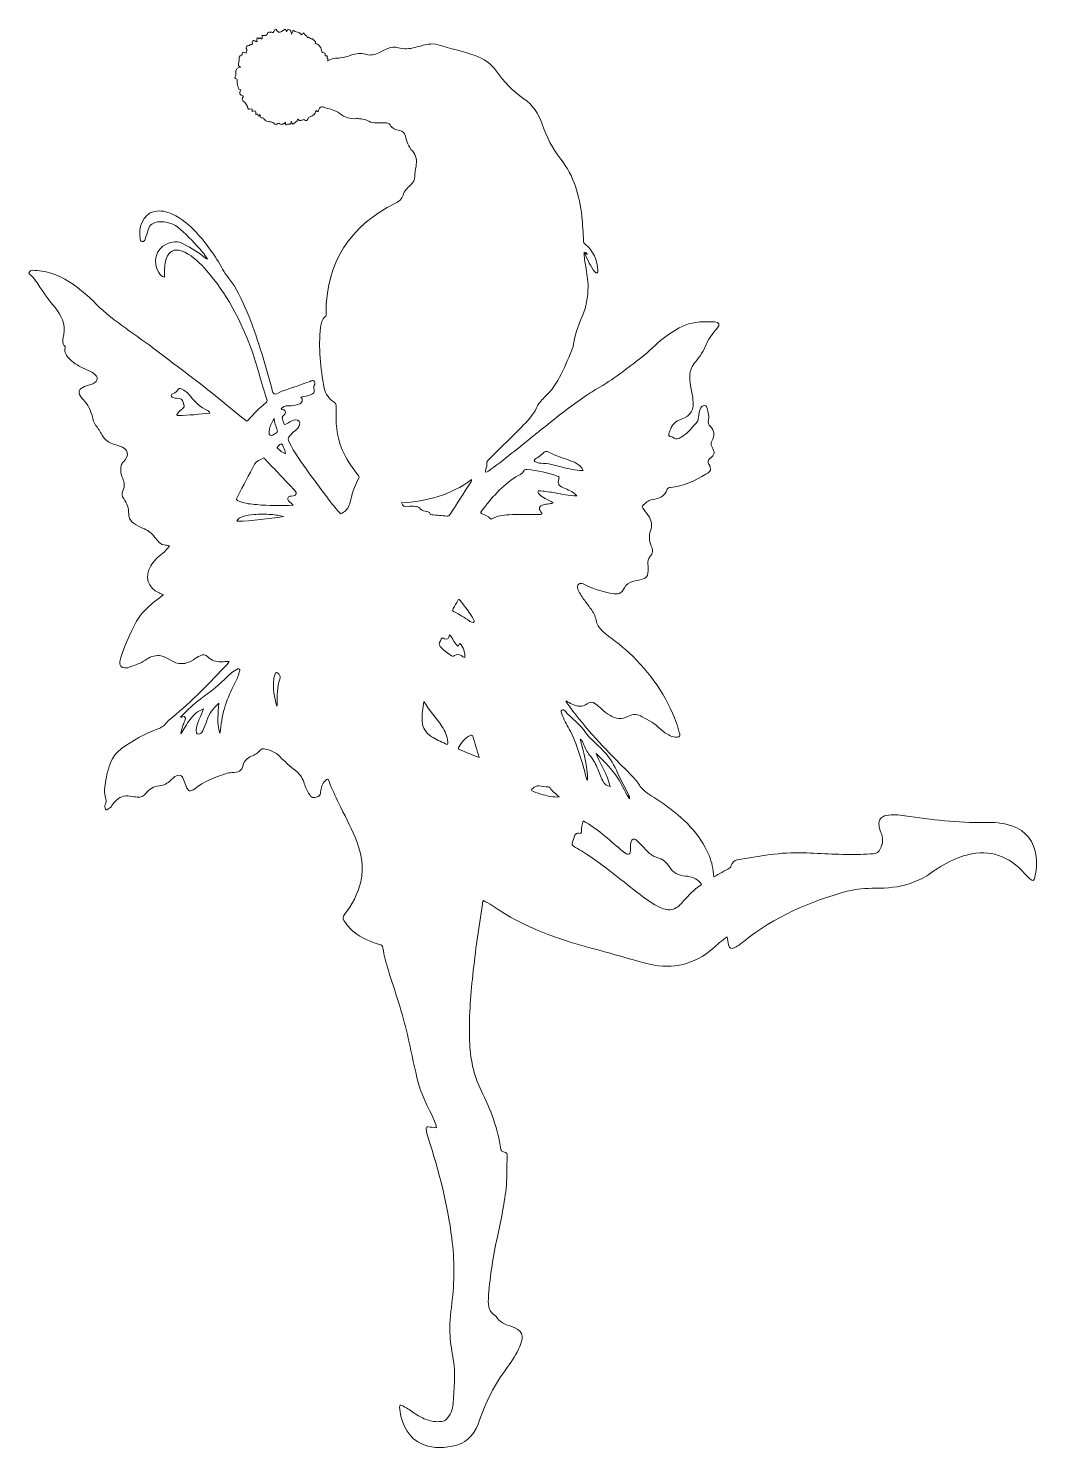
# Model space of a CAD drawing. Header units: inches. Extents: x 13 to 3566, y -2567 to -26.
# Drawn here: x 1641.7 to 1978.1, y -2046.6 to -1573.2 of the extents above; entities that cross this region are included whole.
import ezdxf

# ---------------------------------------------------------------- set-up
doc = ezdxf.new("R2010")
doc.units = ezdxf.units.IN
doc.header["$MEASUREMENT"] = 0
doc.layers.add('Layer 1', color=7, linetype='Continuous')

# ---------------------------------------------------------------- blocks, each defined once
blk = doc.blocks.new('block 27')
at = {"layer": 'Layer 1', "lineweight": 0}
for points, knots in [([(1777.53, -2046.56), (1776.7, -2046.39), (1775.85, -2046.27), (1775.03, -2046.05), (1769.9, -2044.66), (1767.22, -2041.03), (1766.01, -2036.09), (1765.76, -2035.09), (1765.63, -2034.07), (1765.58, -2033.04), (1765.55, -2032.31), (1765.81, -2032.2), (1766.41, -2032.5), (1767.71, -2033.15), (1768.88, -2033.99), (1770.07, -2034.8), (1771.66, -2035.89), (1773.31, -2036.87), (1775.17, -2037.41), (1776.8, -2037.89), (1778.45, -2038.08), (1780.15, -2037.75), (1780.55, -2037.67), (1780.81, -2037.52), (1781.09, -2037.22), (1782.48, -2035.7), (1783.31, -2033.93), (1783.45, -2031.87), (1783.79, -2026.98), (1784.29, -2022.08), (1783.49, -2017.19), (1783.06, -2014.56), (1782.57, -2011.94), (1782.39, -2009.26), (1782.15, -2005.63), (1782.56, -2002.06), (1783, -1998.49), (1783.89, -1991.23), (1783.89, -1983.99), (1782.99, -1976.73), (1781.57, -1965.29), (1778.62, -1954.21), (1775.15, -1943.25), (1774.84, -1942.28), (1774.49, -1941.31), (1774.39, -1940.27), (1774.33, -1939.66), (1774.57, -1939.45), (1775.14, -1939.54), (1776.02, -1939.66), (1776.9, -1939.78), (1777.9, -1939.91), (1777.6, -1938.33), (1776.94, -1936.96), (1776.28, -1935.6), (1774.3, -1931.57), (1772.34, -1927.53), (1771.34, -1923.11), (1770.26, -1918.33), (1769.27, -1913.54), (1768.16, -1908.76), (1766.47, -1901.52), (1764.06, -1894.48), (1761.82, -1887.39), (1761.04, -1884.94), (1760.38, -1882.46), (1759.99, -1879.91), (1759.89, -1879.22), (1759.6, -1878.9), (1758.88, -1878.71), (1755.76, -1877.91), (1752.88, -1876.55), (1750.34, -1874.57), (1748.99, -1873.52), (1747.95, -1872.12), (1746.98, -1870.71), (1746.51, -1870.05), (1746.63, -1869.46), (1747.15, -1868.77), (1749.68, -1865.48), (1751.67, -1861.9), (1752.59, -1857.8), (1753.75, -1852.64), (1752.72, -1847.73), (1750.72, -1842.96), (1749.1, -1839.1), (1747.12, -1835.42), (1745.27, -1831.67), (1744.1, -1829.3), (1743, -1826.91), (1742.07, -1824.43), (1741.71, -1823.48), (1741.52, -1823.43), (1740.75, -1824.14), (1739.66, -1825.13), (1739.43, -1826.49), (1739.21, -1827.86), (1739.12, -1828.44), (1739.14, -1829.04), (1738.38, -1829.34), (1736.58, -1830.03), (1736.26, -1829.97), (1735.23, -1828.31), (1734.5, -1827.13), (1734.03, -1825.84), (1733.58, -1824.55), (1733.04, -1822.97), (1732.1, -1821.71), (1730.8, -1820.68), (1728.97, -1819.23), (1727.19, -1817.73), (1725.58, -1816.04), (1724.18, -1814.56), (1722.38, -1813.84), (1720.39, -1813.53), (1719.89, -1813.46), (1719.42, -1813.48), (1719.09, -1813.91), (1718.31, -1814.94), (1717.19, -1815.46), (1716.06, -1815.97), (1714.74, -1816.56), (1713.75, -1817.54), (1713.39, -1818.93), (1712.88, -1820.89), (1711.77, -1821.42), (1709.69, -1821.42), (1708.91, -1821.41), (1708.2, -1821.55), (1707.49, -1821.8), (1703.85, -1823.06), (1700.27, -1824.37), (1697.22, -1826.86), (1695.81, -1828), (1695.02, -1827.66), (1694.36, -1825.99), (1694.06, -1825.22), (1693.81, -1824.44), (1693.51, -1823.67), (1692.97, -1822.27), (1691.91, -1821.92), (1690.64, -1822.76), (1690.13, -1823.1), (1689.68, -1823.54), (1689.24, -1823.98), (1688.18, -1825.03), (1686.92, -1825.67), (1685.43, -1825.83), (1683.55, -1826.03), (1682.03, -1826.85), (1680.91, -1828.37), (1680.18, -1829.35), (1679.25, -1829.74), (1678.06, -1829.59), (1677.27, -1829.49), (1676.47, -1829.48), (1675.71, -1829.29), (1673.57, -1828.74), (1671.98, -1829.65), (1670.59, -1831.13), (1670.19, -1831.55), (1669.76, -1832), (1669.54, -1832.52), (1669.22, -1833.3), (1668.36, -1833.27), (1667.9, -1833.81), (1667.78, -1833.95), (1667.55, -1833.78), (1667.5, -1833.63), (1667.29, -1833.13), (1667.02, -1832.56), (1667.32, -1832.07), (1667.7, -1831.44), (1667.75, -1830.72), (1667.56, -1830.19), (1666.79, -1828.06), (1667.28, -1825.97), (1667.59, -1823.89), (1667.97, -1821.42), (1668.67, -1819.07), (1669.81, -1816.78), (1670.56, -1815.29), (1671.64, -1814.35), (1672.83, -1813.43), (1676.48, -1810.59), (1680.57, -1808.53), (1684.88, -1806.87), (1686.2, -1806.36), (1687.38, -1805.57), (1688.19, -1804.35), (1688.27, -1804.24), (1688.36, -1804.13), (1688.47, -1804.05), (1695.22, -1798.72), (1701.2, -1792.57), (1707.1, -1786.34), (1707.66, -1785.75), (1708.23, -1785.16), (1708.71, -1784.31), (1707.73, -1784.37), (1706.88, -1784.44), (1706.02, -1784.46), (1704.34, -1784.51), (1702.83, -1784.08), (1701.64, -1782.8), (1700.87, -1781.98), (1699.95, -1781.95), (1699.01, -1782.43), (1698.25, -1782.82), (1697.53, -1783.29), (1696.82, -1783.77), (1694.22, -1785.48), (1691.63, -1785.5), (1689.01, -1783.83), (1687.9, -1783.13), (1686.75, -1782.54), (1685.41, -1782.4), (1683.66, -1782.22), (1682.19, -1782.92), (1680.81, -1783.87), (1679.08, -1785.06), (1677.06, -1785.58), (1675.16, -1786.36), (1674.77, -1786.52), (1674.35, -1786.54), (1673.94, -1786.51), (1672.68, -1786.44), (1671.99, -1785.59), (1672.27, -1784.37), (1673.09, -1780.81), (1674.65, -1777.53), (1676.12, -1774.21), (1677.47, -1771.17), (1679.18, -1768.48), (1681.65, -1766.26), (1683, -1765.04), (1684.43, -1763.92), (1685.88, -1762.82), (1686.15, -1762.61), (1686.41, -1762.4), (1686.76, -1762.12), (1686.22, -1761.89), (1685.77, -1761.71), (1685.32, -1761.5), (1681.57, -1759.73), (1680.44, -1756.06), (1682.54, -1752.49), (1683.53, -1750.8), (1684.91, -1749.48), (1686.44, -1748.3), (1687.34, -1747.61), (1688.13, -1746.82), (1688.78, -1745.78), (1688.3, -1745.7), (1687.9, -1745.58), (1687.5, -1745.57), (1686.65, -1745.55), (1685.97, -1745.2), (1685.4, -1744.62), (1684.85, -1744.05), (1684.32, -1743.46), (1683.84, -1742.84), (1682.78, -1741.49), (1681.5, -1740.48), (1679.86, -1739.87), (1678.88, -1739.51), (1677.95, -1738.95), (1677.06, -1738.38), (1675.93, -1737.66), (1675.23, -1736.55), (1675.22, -1735.21), (1675.2, -1733.28), (1674.7, -1731.58), (1673.54, -1730.04), (1672.93, -1729.24), (1672.84, -1728.25), (1673.29, -1727.4), (1674.03, -1725.99), (1673.7, -1724.7), (1673.2, -1723.36), (1672.69, -1721.96), (1672.28, -1720.56), (1672.71, -1719.04), (1672.85, -1718.53), (1673.06, -1718.12), (1673.45, -1717.74), (1675.65, -1715.63), (1675.09, -1713.37), (1672.16, -1712.49), (1671.61, -1712.32), (1671.05, -1712.16), (1670.48, -1712.02), (1668.65, -1711.56), (1667.31, -1710.44), (1666.35, -1708.85), (1665.66, -1707.71), (1665.01, -1706.54), (1664.16, -1705.5), (1663.52, -1704.71), (1663.34, -1703.69), (1663.1, -1702.74), (1662.55, -1700.56), (1661.59, -1698.63), (1659.99, -1697.03), (1659.66, -1696.69), (1659.39, -1696.28), (1659.13, -1695.88), (1658.14, -1694.29), (1658.81, -1693.35), (1660.44, -1692.64), (1661.34, -1692.25), (1662.36, -1692.16), (1663.26, -1691.71), (1665.08, -1690.78), (1665.19, -1689.47), (1663.53, -1688.26), (1662.7, -1687.64), (1661.72, -1687.29), (1660.78, -1686.88), (1658.86, -1686.03), (1657.01, -1685.05), (1655.52, -1683.53), (1654.45, -1682.45), (1653.64, -1681.24), (1654.01, -1679.59), (1654.03, -1679.49), (1654.07, -1679.34), (1654.03, -1679.3), (1652.66, -1678.14), (1653.33, -1676.58), (1653.53, -1675.34), (1654.14, -1671.7), (1652.73, -1668.87), (1650.53, -1666.22), (1648.75, -1664.09), (1647.18, -1661.79), (1645.6, -1659.51), (1644.62, -1658.08), (1643.79, -1656.53), (1642.41, -1655.4), (1642.19, -1655.22), (1641.74, -1655.03), (1642.02, -1654.59), (1642.26, -1654.21), (1642.51, -1653.89), (1643.06, -1653.89), (1645.17, -1653.89), (1647.23, -1654.19), (1649.24, -1654.82), (1653.66, -1656.2), (1657.33, -1658.8), (1660.77, -1661.8), (1661.59, -1662.52), (1662.45, -1663.22), (1663.21, -1664.01), (1669.16, -1670.19), (1676.46, -1674.64), (1683.27, -1679.71), (1686.88, -1682.39), (1690.41, -1685.17), (1694.01, -1687.86), (1700.88, -1693.01), (1707.49, -1698.47), (1714.13, -1703.91), (1714.51, -1704.23), (1714.73, -1704.33), (1715.1, -1703.88), (1716.85, -1701.75), (1718.86, -1699.89), (1720.9, -1698.05), (1721.22, -1697.76), (1721.48, -1697.52), (1721.31, -1697.01), (1719.28, -1691.33), (1718.09, -1685.39), (1715.97, -1679.74), (1712.43, -1670.33), (1707.77, -1661.56), (1701.14, -1653.93), (1699.07, -1651.54), (1696.82, -1649.32), (1693.94, -1647.88), (1693.54, -1647.68), (1693.13, -1647.51), (1692.7, -1647.38), (1690.39, -1646.64), (1688.62, -1647.52), (1687.82, -1649.82), (1687.3, -1651.32), (1687.13, -1652.89), (1687.14, -1654.48), (1687.14, -1655.02), (1687.14, -1655.55), (1687.14, -1656.19), (1686.19, -1655.93), (1685.65, -1655.34), (1685.21, -1654.64), (1683.11, -1651.32), (1684.2, -1646.75), (1687.76, -1645.13), (1689.56, -1644.31), (1691.65, -1644.01), (1693.65, -1645.15), (1696.09, -1646.55), (1698.61, -1647.8), (1700.67, -1649.77), (1700.82, -1649.9), (1701.02, -1649.97), (1701.44, -1650.21), (1700.95, -1649.16), (1700.36, -1648.47), (1699.8, -1647.79), (1697.55, -1645.05), (1695.02, -1642.57), (1692.42, -1640.18), (1690.33, -1638.24), (1687.78, -1637.48), (1684.93, -1637.75), (1683.27, -1637.9), (1682.21, -1638.76), (1681.73, -1640.35), (1681.4, -1641.4), (1681.06, -1642.44), (1680.72, -1643.48), (1680.56, -1643.96), (1680.34, -1644.31), (1679.7, -1644.26), (1679.1, -1644.21), (1679.09, -1643.76), (1679.02, -1643.39), (1678.34, -1639.91), (1679.84, -1635.15), (1683.76, -1634.26), (1685.85, -1633.79), (1687.84, -1634.29), (1689.75, -1635.16), (1692.91, -1636.58), (1695.45, -1638.82), (1697.79, -1641.31), (1701.23, -1644.98), (1704.08, -1649.09), (1706.54, -1653.47), (1707.1, -1654.46), (1707.73, -1655.38), (1708.43, -1656.28), (1711.18, -1659.79), (1713.04, -1663.81), (1714.74, -1667.9), (1718.05, -1675.85), (1720.36, -1684.14), (1722.75, -1692.4), (1723.02, -1693.35), (1723.08, -1694.66), (1723.73, -1695.12), (1724.31, -1695.53), (1725.4, -1694.56), (1726.29, -1694.25), (1729.47, -1693.16), (1732.62, -1692.02), (1735.8, -1690.93), (1736.15, -1690.8), (1736.55, -1690.39), (1736.92, -1690.78), (1737.33, -1691.21), (1737.36, -1691.83), (1737.12, -1692.33), (1736.9, -1692.81), (1736.92, -1693.19), (1737.07, -1693.67), (1737.34, -1694.54), (1736.76, -1695), (1736.07, -1695.34), (1735.01, -1695.87), (1733.81, -1695.87), (1732.63, -1696.17), (1733.03, -1696.55), (1733.16, -1697), (1733.05, -1697.5), (1732.93, -1698.06), (1732.47, -1698.34), (1731.99, -1698.53), (1730.86, -1698.97), (1729.66, -1699.06), (1728.45, -1699.07), (1727.49, -1699.07), (1726.63, -1699.3), (1726.04, -1700.12), (1726.09, -1700.4), (1726.28, -1700.37), (1726.44, -1700.36), (1726.88, -1700.35), (1727.26, -1700.42), (1727.42, -1700.92), (1727.57, -1701.4), (1727.46, -1701.92), (1727.07, -1702.11), (1726.14, -1702.56), (1726.42, -1703.2), (1726.63, -1703.87), (1726.64, -1703.9), (1726.64, -1703.94), (1726.65, -1703.97), (1727.11, -1705.57), (1727.11, -1705.57), (1728.46, -1704.72), (1729.18, -1704.25), (1729.94, -1703.84), (1730.81, -1703.76), (1731.92, -1703.67), (1732.5, -1704.4), (1732.17, -1705.46), (1731.92, -1706.27), (1731.36, -1706.88), (1730.69, -1707.38), (1730, -1707.9), (1729.45, -1708.56), (1728.86, -1709.17), (1728.27, -1709.78), (1728.31, -1710.32), (1728.65, -1711.01), (1730.45, -1714.73), (1732.87, -1718.07), (1735.27, -1721.4), (1737.6, -1724.63), (1739.99, -1727.81), (1742.4, -1730.97), (1743.41, -1732.3), (1744.55, -1733.53), (1745.6, -1734.83), (1745.91, -1735.21), (1746.13, -1735.1), (1746.45, -1734.9), (1747.65, -1734.14), (1748.59, -1733.19), (1748.92, -1731.75), (1749.61, -1728.81), (1750.44, -1725.91), (1751.94, -1723.26), (1752.25, -1722.72), (1751.9, -1722.44), (1751.64, -1722.1), (1749.61, -1719.49), (1747.76, -1716.78), (1746.45, -1713.73), (1744.48, -1709.17), (1744.2, -1704.37), (1744.46, -1699.5), (1744.5, -1698.75), (1744.31, -1698.34), (1743.7, -1697.92), (1742.04, -1696.77), (1740.82, -1695.24), (1740.44, -1693.21), (1739.17, -1686.48), (1738.41, -1679.71), (1739.24, -1672.86), (1739.4, -1671.55), (1739.61, -1670.19), (1740.85, -1669.33), (1741.17, -1669.11), (1741.04, -1668.77), (1741.03, -1668.47), (1740.98, -1651.29), (1748.94, -1639.11), (1764.17, -1631.51), (1765.42, -1630.88), (1766.3, -1630.18), (1766.71, -1628.8), (1767.12, -1627.42), (1768.22, -1626.45), (1769.23, -1625.47), (1770.08, -1624.63), (1770.7, -1623.78), (1770.6, -1622.44), (1770.53, -1621.41), (1770.88, -1620.35), (1771.05, -1619.3), (1771.36, -1617.39), (1771.18, -1615.58), (1769.82, -1614.09), (1768.52, -1612.66), (1767.98, -1610.9), (1767.49, -1609.11), (1767.21, -1608.08), (1766.66, -1607.45), (1765.56, -1607.29), (1764.26, -1607.09), (1763.16, -1606.54), (1762.37, -1605.41), (1762, -1604.88), (1761.37, -1604.71), (1760.73, -1604.71), (1759.8, -1604.7), (1758.88, -1604.71), (1757.95, -1604.72), (1757.01, -1604.73), (1756.1, -1604.6), (1755.26, -1604.17), (1753.97, -1603.5), (1752.6, -1603.23), (1751.18, -1603.3), (1749.11, -1603.41), (1747.24, -1602.92), (1745.61, -1601.61), (1744, -1600.33), (1741.94, -1600.14), (1740.11, -1599.38), (1739.48, -1599.12), (1738.74, -1599.59), (1738.65, -1600.22), (1738.53, -1601.1), (1738.27, -1601.11), (1737.64, -1600.61), (1737.54, -1601.88), (1736.67, -1602.36), (1735.69, -1602.66), (1735.25, -1602.79), (1735.1, -1603.08), (1734.94, -1603.42), (1734.7, -1603.95), (1734.32, -1604.17), (1733.86, -1603.75), (1733.45, -1603.38), (1733.24, -1603.94), (1732.87, -1603.84), (1732.55, -1603.77), (1732.13, -1604.26), (1731.9, -1603.6), (1731.82, -1603.37), (1731.55, -1603.52), (1731.53, -1603.67), (1731.47, -1604.18), (1731.05, -1604.32), (1730.73, -1604.6), (1729.86, -1605.37), (1729.88, -1605.4), (1729.39, -1604.17), (1729.49, -1605.75), (1728.17, -1604.82), (1727.7, -1605.39), (1727.4, -1605.16), (1727.61, -1604.79), (1727.45, -1604.54), (1727.4, -1604.55), (1727.31, -1604.56), (1727.3, -1604.6), (1727.18, -1605.07), (1726.66, -1604.97), (1726.48, -1605.13), (1725.81, -1605.74), (1725.5, -1604.32), (1724.9, -1604.97), (1724.15, -1605.78), (1723.79, -1604.79), (1723.26, -1604.56), (1722.92, -1604.42), (1722.58, -1604.28), (1722.18, -1604.31), (1721.52, -1604.37), (1720.93, -1604.16), (1720.51, -1603.61), (1720.25, -1603.27), (1720.08, -1602.96), (1719.5, -1603.01), (1718.94, -1603.06), (1719.19, -1602.38), (1719.01, -1602.07), (1718.83, -1601.73), (1718.35, -1603.16), (1718.24, -1601.9), (1718.19, -1601.33), (1717.82, -1602.12), (1717.56, -1601.96), (1717.67, -1600.65), (1717.54, -1600.52), (1716.41, -1600.96), (1716.5, -1600.24), (1716.43, -1599.69), (1715.49, -1600.14), (1715.32, -1600.22), (1715, -1600.21), (1714.94, -1599.86), (1714.83, -1599.19), (1714.31, -1598.08), (1713.86, -1597.84), (1712.84, -1597.3), (1712.93, -1596.59), (1713.47, -1595.77), (1712.14, -1595.42), (1711.89, -1594.82), (1712.62, -1593.65), (1711.52, -1593.72), (1711.86, -1592.72), (1711.54, -1592.21), (1711.35, -1591.89), (1711.45, -1591.4), (1711.36, -1591), (1711.28, -1590.62), (1711.68, -1589.99), (1710.83, -1589.95), (1710.7, -1589.94), (1710.49, -1589.53), (1710.67, -1589.32), (1711.18, -1588.74), (1710.85, -1588.09), (1710.95, -1587.48), (1711.08, -1586.7), (1711.55, -1586.1), (1712.57, -1586.12), (1711.03, -1585.51), (1712.25, -1584.41), (1712.04, -1583.57), (1711.93, -1583.1), (1712.01, -1582.31), (1712.82, -1582.14), (1712.9, -1582.12), (1713.02, -1582), (1713.02, -1581.92), (1713.09, -1580.59), (1713.81, -1581.15), (1714.43, -1581.47), (1714.52, -1580.91), (1714.91, -1580.39), (1714.35, -1579.86), (1714.26, -1579.78), (1714.62, -1579), (1714.69, -1579.01), (1715.2, -1579.1), (1715.53, -1578.62), (1715.89, -1578.62), (1716.57, -1578.61), (1716.69, -1578.5), (1716.38, -1577.88), (1716.26, -1577.64), (1716.92, -1577.55), (1716.69, -1577.15), (1716.94, -1577.05), (1717.06, -1577.28), (1717.23, -1577.36), (1717.5, -1577.48), (1717.76, -1577.63), (1718.1, -1577.72), (1717.82, -1577.29), (1717.85, -1576.89), (1718.03, -1576.47), (1718.26, -1575.93), (1718.5, -1577.1), (1718.85, -1576.43), (1719.07, -1576), (1719.32, -1576.89), (1719.76, -1576.7), (1719.72, -1576.32), (1719.69, -1575.92), (1719.65, -1575.52), (1720.44, -1575.44), (1721.42, -1575.9), (1721.67, -1574.58), (1721.74, -1574.15), (1722.37, -1574.75), (1722.66, -1574.4), (1723.25, -1574.89), (1723.63, -1574.35), (1723.74, -1574), (1724, -1573.2), (1724.41, -1573.46), (1724.63, -1573.86), (1725.33, -1575.08), (1726.07, -1574.3), (1726.68, -1573.89), (1727.6, -1573.27), (1727.55, -1573.2), (1727.8, -1574.29), (1728.18, -1574.18), (1727.97, -1573.48), (1728.63, -1573.59), (1729.41, -1573.72), (1729.38, -1574.3), (1729.52, -1575.08), (1729.75, -1574.56), (1729.9, -1574.26), (1730.11, -1573.8), (1730.85, -1574.56), (1732.09, -1574.21), (1732.77, -1575.26), (1732.98, -1575.57), (1733.21, -1574.77), (1733.66, -1574.71), (1733.68, -1575.46), (1734.73, -1575.5), (1734.8, -1576.3), (1735.44, -1575.75), (1735.74, -1576.74), (1736.02, -1576.65), (1736.96, -1576.37), (1736.89, -1577.46), (1737.48, -1577.56), (1737.03, -1578.58), (1738.19, -1578.3), (1738.51, -1578.72), (1739.21, -1579.63), (1739.39, -1579.54), (1739.65, -1580.95), (1739.68, -1581.11), (1739.74, -1581.18), (1739.9, -1581.21), (1740.46, -1581.31), (1741, -1581.43), (1740.74, -1582.23), (1740.67, -1582.46), (1740.87, -1582.4), (1741, -1582.38), (1741.4, -1582.32), (1741.66, -1582.37), (1741.36, -1582.85), (1741.05, -1583.33), (1742.27, -1583.4), (1741.53, -1584.06), (1742.93, -1583.17), (1744.35, -1583.12), (1745.79, -1583.07), (1747.03, -1583.02), (1748.19, -1582.54), (1749.36, -1582.15), (1751.02, -1581.58), (1752.7, -1581.37), (1754.41, -1581.88), (1755.89, -1582.33), (1757.25, -1581.96), (1758.59, -1581.35), (1759.62, -1580.87), (1760.63, -1580.36), (1761.66, -1579.91), (1762.76, -1579.44), (1763.91, -1579.26), (1765.08, -1579.64), (1766.99, -1580.26), (1768.87, -1580.03), (1770.75, -1579.54), (1772.21, -1579.16), (1773.65, -1578.72), (1775.15, -1578.5), (1776.26, -1578.34), (1777.37, -1578.33), (1778.41, -1578.66), (1782.49, -1579.96), (1786.71, -1580.79), (1790.73, -1582.28), (1793.56, -1583.32), (1796.07, -1584.91), (1797.8, -1587.39), (1800.33, -1591.05), (1803.38, -1594.11), (1807.03, -1596.66), (1810.01, -1598.75), (1811.95, -1601.72), (1813.13, -1605.13), (1814.58, -1609.35), (1816.58, -1613.27), (1819.32, -1616.79), (1823.71, -1622.42), (1825.63, -1628.94), (1826.35, -1635.92), (1826.63, -1638.68), (1826.85, -1641.45), (1826.93, -1644.23), (1826.95, -1644.64), (1827.08, -1644.87), (1827.43, -1645.14), (1830.31, -1647.39), (1831.4, -1650.52), (1831.7, -1654.02), (1831.72, -1654.28), (1831.74, -1654.61), (1831.43, -1654.74), (1831.08, -1654.88), (1830.85, -1654.61), (1830.66, -1654.38), (1829.18, -1652.58), (1828.34, -1650.44), (1827.27, -1648.19), (1827.64, -1648.37), (1827.85, -1648.47), (1828.17, -1648.63), (1828.01, -1648.1), (1827.64, -1648.01), (1827.19, -1647.84), (1827.02, -1649.55), (1827.45, -1651.11), (1827.67, -1652.68), (1827.99, -1654.88), (1828.44, -1657.07), (1828.44, -1659.31), (1828.45, -1662.79), (1827.84, -1666.19), (1826.43, -1669.32), (1824.99, -1672.52), (1823.96, -1675.77), (1823.46, -1679.21), (1823.44, -1679.35), (1823.43, -1679.49), (1823.38, -1679.62), (1820.84, -1685.56), (1818.75, -1691.75), (1813.81, -1696.33), (1812.73, -1697.32), (1811.86, -1698.43), (1811.21, -1699.81), (1810.05, -1702.29), (1808.12, -1704.26), (1806.22, -1706.18), (1802.99, -1709.46), (1799.68, -1712.65), (1796.42, -1715.89), (1795.98, -1716.32), (1795.57, -1716.79), (1795.14, -1717.23), (1794.78, -1717.62), (1794.54, -1718.02), (1794.64, -1718.61), (1794.8, -1719.5), (1794.08, -1720.29), (1794.26, -1721.25), (1794.99, -1721.12), (1795.51, -1720.64), (1796.06, -1720.26), (1798.73, -1718.39), (1801.22, -1716.29), (1803.79, -1714.28), (1811.86, -1707.92), (1819.63, -1701.16), (1828.17, -1695.41), (1829.21, -1694.71), (1830.29, -1694.05), (1831.38, -1693.43), (1836.73, -1690.39), (1841.52, -1686.53), (1846.41, -1682.85), (1848.91, -1680.97), (1850.98, -1678.5), (1853.5, -1676.6), (1855.78, -1674.88), (1858.13, -1673.3), (1860.79, -1672.21), (1863.99, -1670.9), (1867.33, -1670.94), (1870.66, -1671.1), (1872.18, -1671.18), (1872.59, -1672.09), (1871.61, -1673.12), (1869.86, -1674.96), (1868.41, -1677.02), (1867.54, -1679.33), (1866.68, -1681.59), (1865.12, -1683.27), (1863.75, -1685.11), (1862.06, -1687.39), (1862.19, -1689.83), (1862.63, -1692.38), (1862.9, -1693.9), (1863.22, -1695.41), (1863.44, -1696.93), (1863.91, -1700.29), (1862.76, -1702.57), (1859.51, -1703.58), (1857.59, -1704.18), (1856.57, -1705.24), (1855.94, -1706.95), (1855.81, -1707.3), (1855.63, -1707.64), (1855.5, -1707.99), (1855.23, -1708.76), (1855.3, -1709.35), (1856.29, -1709.44), (1856.43, -1709.45), (1856.58, -1709.48), (1856.68, -1709.56), (1858, -1710.68), (1859.04, -1709.81), (1860.15, -1709.14), (1862.11, -1707.95), (1863.32, -1706.03), (1864.86, -1704.43), (1865.23, -1704.03), (1865.15, -1703.39), (1865.24, -1702.86), (1865.41, -1701.81), (1865.57, -1700.76), (1866.07, -1699.8), (1866.32, -1699.32), (1866.67, -1698.98), (1867.28, -1699), (1867.95, -1699.01), (1867.99, -1699.55), (1868.13, -1699.99), (1868.53, -1701.23), (1868.87, -1702.47), (1868.59, -1703.81), (1868.42, -1704.62), (1868.55, -1705.35), (1869.27, -1706.02), (1870.6, -1707.25), (1870.75, -1709.08), (1869.75, -1710.84), (1869.39, -1711.49), (1869.39, -1711.99), (1869.72, -1712.63), (1870.83, -1714.82), (1870.8, -1715.12), (1869, -1716.75), (1868.36, -1717.33), (1868.35, -1717.76), (1868.7, -1718.49), (1869.65, -1720.45), (1869.59, -1720.75), (1867.74, -1721.88), (1864.08, -1724.1), (1860.28, -1725.95), (1855.91, -1726.28), (1855.47, -1726.31), (1855.01, -1726.41), (1854.85, -1726.93), (1854.07, -1729.38), (1852.15, -1730.11), (1849.85, -1730.32), (1848.4, -1730.46), (1847.63, -1731.71), (1846.56, -1732.46), (1846.26, -1732.68), (1846.58, -1732.97), (1846.72, -1733.18), (1847.31, -1734.02), (1847.93, -1734.84), (1848.53, -1735.68), (1849.64, -1737.24), (1849.95, -1738.96), (1849.3, -1740.75), (1848.67, -1742.47), (1848.75, -1744.08), (1849.5, -1745.73), (1850.1, -1747.03), (1850.14, -1748.3), (1849.04, -1749.44), (1848.39, -1750.1), (1848.38, -1750.99), (1848.41, -1751.86), (1848.45, -1752.85), (1848.55, -1753.84), (1848.43, -1754.84), (1848.27, -1756.03), (1847.65, -1756.69), (1846.51, -1756.94), (1845.44, -1757.18), (1844.37, -1757.41), (1843.31, -1757.68), (1842.11, -1758), (1841.19, -1758.61), (1840.57, -1759.79), (1839.5, -1761.83), (1838.65, -1762.1), (1836.36, -1761.66), (1833.04, -1761.02), (1829.84, -1760.03), (1826.83, -1758.49), (1826.28, -1758.2), (1825.78, -1758.22), (1825.31, -1758.62), (1824.84, -1759.02), (1824.77, -1759.54), (1824.99, -1760.11), (1825.47, -1761.41), (1826.23, -1762.55), (1827.04, -1763.66), (1827.8, -1764.72), (1828.6, -1765.75), (1829.37, -1766.8), (1830.22, -1767.94), (1830.86, -1769.17), (1831.1, -1770.6), (1831.33, -1771.96), (1832.03, -1773.01), (1833.06, -1773.98), (1835.92, -1776.7), (1839.3, -1778.77), (1842.17, -1781.49), (1849.15, -1788.14), (1854.66, -1795.77), (1857.96, -1804.89), (1858.39, -1806.08), (1858.67, -1807.32), (1859.01, -1808.54), (1859.21, -1809.23), (1858.96, -1809.56), (1858.22, -1809.59), (1857.38, -1809.64), (1856.59, -1809.47), (1855.84, -1809.1), (1854.62, -1808.51), (1853.48, -1807.78), (1852.54, -1806.84), (1850.79, -1805.08), (1848.64, -1803.96), (1846.52, -1802.79), (1845.02, -1801.96), (1843.47, -1801.76), (1841.91, -1802.61), (1839.75, -1803.78), (1837.68, -1803.49), (1835.65, -1802.31), (1834.64, -1801.73), (1833.75, -1800.98), (1832.89, -1800.18), (1832.28, -1799.62), (1831.68, -1799.05), (1831.03, -1798.56), (1829.84, -1797.67), (1829.38, -1797.66), (1828.17, -1798.5), (1826.49, -1799.66), (1824.8, -1799.39), (1823.1, -1798.59), (1822.44, -1798.27), (1821.81, -1797.87), (1821.13, -1797.49), (1821.05, -1797.86), (1821.25, -1797.98), (1821.36, -1798.14), (1826.64, -1805.53), (1832.78, -1812.18), (1839.19, -1818.59), (1840.91, -1820.31), (1842.67, -1822), (1844.31, -1823.8), (1845.12, -1824.69), (1845.57, -1825.86), (1846.47, -1826.74), (1847.08, -1827.34), (1847.69, -1827.92), (1848.4, -1828.39), (1850.2, -1829.58), (1852.04, -1830.72), (1853.8, -1831.97), (1860.16, -1836.5), (1865.76, -1841.69), (1868.81, -1849.12), (1869.73, -1851.35), (1870.26, -1853.67), (1870.36, -1856.19), (1872.24, -1855.17), (1874, -1854.21), (1875.76, -1853.23), (1876.05, -1853.07), (1876.04, -1852.7), (1876.17, -1852.43), (1876.59, -1851.52), (1877.13, -1850.72), (1878.19, -1850.55), (1885.49, -1849.32), (1892.79, -1847.85), (1900.24, -1848.17), (1906.58, -1848.44), (1912.92, -1848.85), (1919.27, -1848.68), (1920.71, -1848.64), (1922.15, -1848.55), (1923.59, -1848.5), (1924.74, -1848.46), (1925.41, -1847.92), (1925.93, -1846.85), (1926.83, -1845), (1926.99, -1843.23), (1926.11, -1841.35), (1925.78, -1840.64), (1925.59, -1839.87), (1925.51, -1839.07), (1925.32, -1837.1), (1926.04, -1836.09), (1927.98, -1835.71), (1930.03, -1835.3), (1932.09, -1835.52), (1934.12, -1835.81), (1942.96, -1837.04), (1951.78, -1838.27), (1960.74, -1838.06), (1963.75, -1837.99), (1966.78, -1838.17), (1969.69, -1839.15), (1974.65, -1840.81), (1977.25, -1844.34), (1977.88, -1849.44), (1977.92, -1849.75), (1978.01, -1850.04), (1978.07, -1850.34), (1978.07, -1851.24), (1978.07, -1852.13), (1978.07, -1853.02), (1977.87, -1854.13), (1977.69, -1855.25), (1977.46, -1856.35), (1977.19, -1857.63), (1976.8, -1857.77), (1975.81, -1856.85), (1974.88, -1855.99), (1974.06, -1855.02), (1973.17, -1854.11), (1967.67, -1848.53), (1961.19, -1846.83), (1953.69, -1849.21), (1949.46, -1850.56), (1945.72, -1852.86), (1942.13, -1855.39), (1940.19, -1856.75), (1938.06, -1857.61), (1935.85, -1858.38), (1932.1, -1859.69), (1928.22, -1859.99), (1924.29, -1859.98), (1921.13, -1859.97), (1917.97, -1860.18), (1914.91, -1861), (1902.35, -1864.39), (1890.61, -1869.49), (1880.38, -1877.7), (1879.44, -1878.45), (1878.51, -1879.21), (1877.44, -1879.78), (1876.29, -1880.4), (1875.64, -1880.13), (1875.31, -1878.86), (1875.1, -1878.02), (1874.98, -1877.16), (1874.8, -1876.21), (1873.04, -1877.43), (1871.58, -1878.82), (1870.04, -1880.13), (1863.9, -1885.37), (1856.81, -1887.14), (1849.02, -1885.31), (1843.23, -1883.94), (1837.56, -1882.08), (1831.79, -1880.58), (1819.3, -1877.35), (1807.15, -1873.26), (1796.46, -1865.73), (1795.54, -1865.09), (1794.49, -1864.64), (1793.51, -1864.1), (1793.25, -1864.52), (1793.24, -1864.9), (1793.18, -1865.27), (1791.97, -1873.13), (1790.84, -1881), (1790, -1888.91), (1789.23, -1896.18), (1788.64, -1903.46), (1788.9, -1910.78), (1789.11, -1916.59), (1790.18, -1922.22), (1792.79, -1927.47), (1795.88, -1933.7), (1798.32, -1940.15), (1799.38, -1947.07), (1799.43, -1947.42), (1799.55, -1947.66), (1799.95, -1947.79), (1801.54, -1948.33), (1801.53, -1948.35), (1801.43, -1950.04), (1801.42, -1950.28), (1801.42, -1950.52), (1801.4, -1950.76), (1801.14, -1953.88), (1801.48, -1957.01), (1801.1, -1960.12), (1800.39, -1965.91), (1799.21, -1971.61), (1797.98, -1977.31), (1796.59, -1983.79), (1795.61, -1990.31), (1795.19, -1996.93), (1795.04, -1999.29), (1795.34, -2001.3), (1797.53, -2002.62), (1797.61, -2002.67), (1797.69, -2002.75), (1797.75, -2002.84), (1798.88, -2004.71), (1800.75, -2005.43), (1802.69, -2006.09), (1806.64, -2007.44), (1807.33, -2009.01), (1805.66, -2012.85), (1804.58, -2015.34), (1803.05, -2017.59), (1801.49, -2019.8), (1799.48, -2022.62), (1797.53, -2025.48), (1795.97, -2028.58), (1794.31, -2031.86), (1793.04, -2035.3), (1791.73, -2038.72), (1790.18, -2042.74), (1787.51, -2045.39), (1783.14, -2046.09), (1782.16, -2046.25), (1781.18, -2046.4), (1780.21, -2046.56), (1779.31, -2046.56), (1778.42, -2046.56), (1777.53, -2046.56)], [0, 0, 0, 0, 1, 1, 1, 2, 2, 2, 3, 3, 3, 4, 4, 4, 5, 5, 5, 6, 6, 6, 7, 7, 7, 8, 8, 8, 9, 9, 9, 10, 10, 10, 11, 11, 11, 12, 12, 12, 13, 13, 13, 14, 14, 14, 15, 15, 15, 16, 16, 16, 17, 17, 17, 18, 18, 18, 19, 19, 19, 20, 20, 20, 21, 21, 21, 22, 22, 22, 23, 23, 23, 24, 24, 24, 25, 25, 25, 26, 26, 26, 27, 27, 27, 28, 28, 28, 29, 29, 29, 30, 30, 30, 31, 31, 31, 32, 32, 32, 33, 33, 33, 34, 34, 34, 35, 35, 35, 36, 36, 36, 37, 37, 37, 38, 38, 38, 39, 39, 39, 40, 40, 40, 41, 41, 41, 42, 42, 42, 43, 43, 43, 44, 44, 44, 45, 45, 45, 46, 46, 46, 47, 47, 47, 48, 48, 48, 49, 49, 49, 50, 50, 50, 51, 51, 51, 52, 52, 52, 53, 53, 53, 54, 54, 54, 55, 55, 55, 56, 56, 56, 57, 57, 57, 58, 58, 58, 59, 59, 59, 60, 60, 60, 61, 61, 61, 62, 62, 62, 63, 63, 63, 64, 64, 64, 65, 65, 65, 66, 66, 66, 67, 67, 67, 68, 68, 68, 69, 69, 69, 70, 70, 70, 71, 71, 71, 72, 72, 72, 73, 73, 73, 74, 74, 74, 75, 75, 75, 76, 76, 76, 77, 77, 77, 78, 78, 78, 79, 79, 79, 80, 80, 80, 81, 81, 81, 82, 82, 82, 83, 83, 83, 84, 84, 84, 85, 85, 85, 86, 86, 86, 87, 87, 87, 88, 88, 88, 89, 89, 89, 90, 90, 90, 91, 91, 91, 92, 92, 92, 93, 93, 93, 94, 94, 94, 95, 95, 95, 96, 96, 96, 97, 97, 97, 98, 98, 98, 99, 99, 99, 100, 100, 100, 101, 101, 101, 102, 102, 102, 103, 103, 103, 104, 104, 104, 105, 105, 105, 106, 106, 106, 107, 107, 107, 108, 108, 108, 109, 109, 109, 110, 110, 110, 111, 111, 111, 112, 112, 112, 113, 113, 113, 114, 114, 114, 115, 115, 115, 116, 116, 116, 117, 117, 117, 118, 118, 118, 119, 119, 119, 120, 120, 120, 121, 121, 121, 122, 122, 122, 123, 123, 123, 124, 124, 124, 125, 125, 125, 126, 126, 126, 127, 127, 127, 128, 128, 128, 129, 129, 129, 130, 130, 130, 131, 131, 131, 132, 132, 132, 133, 133, 133, 134, 134, 134, 135, 135, 135, 136, 136, 136, 137, 137, 137, 138, 138, 138, 139, 139, 139, 140, 140, 140, 141, 141, 141, 142, 142, 142, 143, 143, 143, 144, 144, 144, 145, 145, 145, 146, 146, 146, 147, 147, 147, 148, 148, 148, 149, 149, 149, 150, 150, 150, 151, 151, 151, 152, 152, 152, 153, 153, 153, 154, 154, 154, 155, 155, 155, 156, 156, 156, 157, 157, 157, 158, 158, 158, 159, 159, 159, 160, 160, 160, 161, 161, 161, 162, 162, 162, 163, 163, 163, 164, 164, 164, 165, 165, 165, 166, 166, 166, 167, 167, 167, 168, 168, 168, 169, 169, 169, 170, 170, 170, 171, 171, 171, 172, 172, 172, 173, 173, 173, 174, 174, 174, 175, 175, 175, 176, 176, 176, 177, 177, 177, 178, 178, 178, 179, 179, 179, 180, 180, 180, 181, 181, 181, 182, 182, 182, 183, 183, 183, 184, 184, 184, 185, 185, 185, 186, 186, 186, 187, 187, 187, 188, 188, 188, 189, 189, 189, 190, 190, 190, 191, 191, 191, 192, 192, 192, 193, 193, 193, 194, 194, 194, 195, 195, 195, 196, 196, 196, 197, 197, 197, 198, 198, 198, 199, 199, 199, 200, 200, 200, 201, 201, 201, 202, 202, 202, 203, 203, 203, 204, 204, 204, 205, 205, 205, 206, 206, 206, 207, 207, 207, 208, 208, 208, 209, 209, 209, 210, 210, 210, 211, 211, 211, 212, 212, 212, 213, 213, 213, 214, 214, 214, 215, 215, 215, 216, 216, 216, 217, 217, 217, 218, 218, 218, 219, 219, 219, 220, 220, 220, 221, 221, 221, 222, 222, 222, 223, 223, 223, 224, 224, 224, 225, 225, 225, 226, 226, 226, 227, 227, 227, 228, 228, 228, 229, 229, 229, 230, 230, 230, 231, 231, 231, 232, 232, 232, 233, 233, 233, 234, 234, 234, 235, 235, 235, 236, 236, 236, 237, 237, 237, 238, 238, 238, 239, 239, 239, 240, 240, 240, 241, 241, 241, 242, 242, 242, 243, 243, 243, 244, 244, 244, 245, 245, 245, 246, 246, 246, 247, 247, 247, 248, 248, 248, 249, 249, 249, 250, 250, 250, 251, 251, 251, 252, 252, 252, 253, 253, 253, 254, 254, 254, 255, 255, 255, 256, 256, 256, 257, 257, 257, 258, 258, 258, 259, 259, 259, 260, 260, 260, 261, 261, 261, 262, 262, 262, 263, 263, 263, 264, 264, 264, 265, 265, 265, 266, 266, 266, 267, 267, 267, 268, 268, 268, 269, 269, 269, 270, 270, 270, 271, 271, 271, 272, 272, 272, 273, 273, 273, 274, 274, 274, 275, 275, 275, 276, 276, 276, 277, 277, 277, 278, 278, 278, 279, 279, 279, 280, 280, 280, 281, 281, 281, 282, 282, 282, 283, 283, 283, 284, 284, 284, 285, 285, 285, 286, 286, 286, 287, 287, 287, 288, 288, 288, 289, 289, 289, 290, 290, 290, 291, 291, 291, 292, 292, 292, 293, 293, 293, 294, 294, 294, 295, 295, 295, 296, 296, 296, 297, 297, 297, 298, 298, 298, 299, 299, 299, 300, 300, 300, 301, 301, 301, 302, 302, 302, 303, 303, 303, 304, 304, 304, 305, 305, 305, 306, 306, 306, 307, 307, 307, 308, 308, 308, 309, 309, 309, 310, 310, 310, 311, 311, 311, 312, 312, 312, 313, 313, 313, 314, 314, 314, 315, 315, 315, 316, 316, 316, 317, 317, 317, 318, 318, 318, 319, 319, 319, 320, 320, 320, 321, 321, 321, 322, 322, 322, 323, 323, 323, 324, 324, 324, 325, 325, 325, 326, 326, 326, 327, 327, 327, 328, 328, 328, 329, 329, 329, 330, 330, 330, 331, 331, 331, 332, 332, 332, 333, 333, 333, 334, 334, 334, 335, 335, 335, 336, 336, 336, 337, 337, 337, 338, 338, 338, 339, 339, 339, 340, 340, 340, 341, 341, 341, 342, 342, 342, 343, 343, 343, 344, 344, 344, 345, 345, 345, 346, 346, 346, 347, 347, 347, 348, 348, 348, 349, 349, 349, 350, 350, 350, 351, 351, 351, 352, 352, 352, 353, 353, 353, 354, 354, 354, 355, 355, 355, 356, 356, 356, 357, 357, 357, 358, 358, 358, 359, 359, 359, 360, 360, 360, 361, 361, 361, 362, 362, 362, 363, 363, 363, 364, 364, 364, 365, 365, 365, 366, 366, 366, 367, 367, 367, 368, 368, 368, 369, 369, 369, 370, 370, 370, 371, 371, 371, 372, 372, 372, 373, 373, 373, 374, 374, 374, 375, 375, 375, 376, 376, 376, 377, 377, 377, 378, 378, 378, 379, 379, 379, 380, 380, 380, 381, 381, 381, 382, 382, 382, 383, 383, 383, 384, 384, 384, 385, 385, 385, 386, 386, 386, 387, 387, 387, 388, 388, 388, 389, 389, 389, 390, 390, 390, 391, 391, 391, 392, 392, 392, 393, 393, 393, 394, 394, 394, 395, 395, 395, 396, 396, 396, 397, 397, 397, 398, 398, 398, 399, 399, 399, 400, 400, 400, 401, 401, 401, 402, 402, 402, 403, 403, 403, 404, 404, 404, 405, 405, 405, 406, 406, 406, 407, 407, 407, 408, 408, 408, 409, 409, 409, 410, 410, 410, 411, 411, 411, 412, 412, 412, 413, 413, 413, 414, 414, 414, 415, 415, 415, 416, 416, 416, 417, 417, 417, 418, 418, 418, 419, 419, 419, 420, 420, 420, 421, 421, 421, 422, 422, 422, 423, 423, 423, 424, 424, 424, 425, 425, 425, 426, 426, 426, 427, 427, 427, 428, 428, 428, 429, 429, 429, 430, 430, 430, 431, 431, 431, 432, 432, 432, 433, 433, 433, 434, 434, 434, 435, 435, 435, 436, 436, 436, 436]), ([(1702.32, -1701.49), (1702.18, -1700.99), (1701.83, -1700.79), (1701.5, -1700.65), (1699.1, -1699.66), (1697.42, -1697.83), (1695.82, -1695.88), (1694.97, -1694.84), (1693.95, -1693.99), (1692.7, -1693.41), (1692.21, -1693.18), (1691.91, -1693.2), (1691.63, -1693.72), (1691.31, -1694.31), (1690.77, -1694.68), (1690.15, -1694.94), (1689.81, -1695.08), (1689.38, -1695.24), (1689.42, -1695.7), (1689.45, -1696.12), (1689.87, -1696.27), (1690.23, -1696.38), (1690.52, -1696.47), (1690.83, -1696.52), (1691.13, -1696.53), (1692.91, -1696.61), (1692.91, -1696.6), (1693.48, -1698.34), (1693.51, -1698.44), (1693.51, -1698.56), (1693.56, -1698.64), (1694, -1699.23), (1693.69, -1699.6), (1693.21, -1699.98), (1692.58, -1700.5), (1691.96, -1701.05), (1691.47, -1701.72), (1691.16, -1702.13), (1691.25, -1702.32), (1691.77, -1702.32), (1695.3, -1702.27), (1698.79, -1701.89), (1702.32, -1701.49)], [0, 0, 0, 0, 1, 1, 1, 2, 2, 2, 3, 3, 3, 4, 4, 4, 5, 5, 5, 6, 6, 6, 7, 7, 7, 8, 8, 8, 9, 9, 9, 10, 10, 10, 11, 11, 11, 12, 12, 12, 13, 13, 13, 14, 14, 14, 14]), ([(1723.69, -1703.36), (1722.94, -1704.67), (1722.32, -1705.73), (1722.12, -1706.96), (1722.01, -1707.65), (1721.86, -1708.52), (1722.41, -1708.89), (1722.93, -1709.25), (1723.56, -1708.59), (1724.13, -1708.32), (1724.79, -1708), (1724.99, -1707.59), (1724.67, -1706.85), (1724.22, -1705.82), (1723.85, -1704.75), (1723.69, -1703.36)], [0, 0, 0, 0, 1, 1, 1, 2, 2, 2, 3, 3, 3, 4, 4, 4, 5, 5, 5, 5]), ([(1727.49, -1715.05), (1727.52, -1714.23), (1727.18, -1713.59), (1726.89, -1712.95), (1726.21, -1711.41), (1726.1, -1711.4), (1724.95, -1712.65), (1724.71, -1712.9), (1724.64, -1713.06), (1724.92, -1713.31), (1725.69, -1713.98), (1726.47, -1714.63), (1727.49, -1715.05)], [0, 0, 0, 0, 1, 1, 1, 2, 2, 2, 3, 3, 3, 4, 4, 4, 4]), ([(1730.09, -1732.17), (1729.72, -1731.84), (1729.56, -1731.68), (1729.37, -1731.54), (1728.79, -1731.1), (1728.05, -1730.54), (1728.24, -1729.84), (1728.42, -1729.19), (1729.37, -1729.21), (1730.03, -1729.08), (1731.17, -1728.85), (1731.42, -1728.2), (1730.61, -1727.34), (1727.32, -1723.84), (1724.01, -1720.37), (1720.7, -1716.89), (1720.52, -1716.7), (1720.3, -1716.35), (1720.04, -1716.52), (1719.07, -1717.18), (1717.78, -1717.37), (1717.17, -1718.55), (1715.32, -1722.1), (1713.46, -1725.64), (1711.6, -1729.19), (1710.96, -1730.4), (1710.98, -1730.49), (1712.29, -1730.99), (1714.1, -1731.69), (1716.01, -1731.89), (1717.92, -1732.05), (1721.89, -1732.39), (1725.85, -1732.52), (1730.09, -1732.17)], [0, 0, 0, 0, 1, 1, 1, 2, 2, 2, 3, 3, 3, 4, 4, 4, 5, 5, 5, 6, 6, 6, 7, 7, 7, 8, 8, 8, 9, 9, 9, 10, 10, 10, 11, 11, 11, 11]), ([(1826.77, -1720.68), (1826.45, -1719.72), (1825.89, -1719.18), (1825.24, -1718.72), (1824.38, -1718.1), (1823.4, -1717.68), (1822.4, -1717.32), (1820.05, -1716.49), (1817.66, -1715.73), (1815.44, -1714.59), (1814.59, -1714.15), (1813.94, -1714.32), (1813.33, -1714.97), (1812.83, -1715.5), (1812.24, -1715.9), (1811.65, -1716.31), (1811.21, -1716.62), (1810.39, -1716.92), (1810.5, -1717.34), (1810.66, -1717.93), (1811.5, -1718.03), (1812.13, -1718.17), (1812.29, -1718.21), (1812.46, -1718.24), (1812.63, -1718.24), (1815.09, -1718.23), (1817.43, -1718.91), (1819.78, -1719.51), (1822.03, -1720.08), (1824.27, -1720.72), (1826.77, -1720.68)], [0, 0, 0, 0, 1, 1, 1, 2, 2, 2, 3, 3, 3, 4, 4, 4, 5, 5, 5, 6, 6, 6, 7, 7, 7, 8, 8, 8, 9, 9, 9, 10, 10, 10, 10]), ([(1824.64, -1729.07), (1823.98, -1728.2), (1823.25, -1727.77), (1822.48, -1727.42), (1821.74, -1727.07), (1820.96, -1726.78), (1820.21, -1726.46), (1818.57, -1725.75), (1818.23, -1725.11), (1818.71, -1723.41), (1818.87, -1722.88), (1818.74, -1722.67), (1818.27, -1722.52), (1814.95, -1721.5), (1811.61, -1720.63), (1808.14, -1720.33), (1807.77, -1720.3), (1807.27, -1720.24), (1807.12, -1720.63), (1806.62, -1721.92), (1805.35, -1722.12), (1804.38, -1722.75), (1799.73, -1725.77), (1796.14, -1729.86), (1792.89, -1734.27), (1792.55, -1734.72), (1792.64, -1734.94), (1793.16, -1735.15), (1794.12, -1735.53), (1795.1, -1735.88), (1795.8, -1736.69), (1796.02, -1736.94), (1796.21, -1736.83), (1796.43, -1736.71), (1798.16, -1735.77), (1800.06, -1735.55), (1801.99, -1735.41), (1805.38, -1735.17), (1808.78, -1735.42), (1812.17, -1735.29), (1812.48, -1735.28), (1812.85, -1735.45), (1813.11, -1735.09), (1812.97, -1734.88), (1812.83, -1734.69), (1812.7, -1734.49), (1811.85, -1733.23), (1812.1, -1732.53), (1813.57, -1732.09), (1814.1, -1731.93), (1814.64, -1731.86), (1815.19, -1731.78), (1815.7, -1731.7), (1816.23, -1731.74), (1816.8, -1731.48), (1815.91, -1730.77), (1814.98, -1730.42), (1814.1, -1729.97), (1813.36, -1729.6), (1812.64, -1729.21), (1812.12, -1728.53), (1811.92, -1728.27), (1811.58, -1728), (1811.77, -1727.65), (1811.93, -1727.34), (1812.33, -1727.46), (1812.62, -1727.48), (1814.26, -1727.59), (1815.89, -1727.86), (1817.51, -1728.14), (1819.79, -1728.54), (1822.05, -1729.17), (1824.64, -1729.07)], [0, 0, 0, 0, 1, 1, 1, 2, 2, 2, 3, 3, 3, 4, 4, 4, 5, 5, 5, 6, 6, 6, 7, 7, 7, 8, 8, 8, 9, 9, 9, 10, 10, 10, 11, 11, 11, 12, 12, 12, 13, 13, 13, 14, 14, 14, 15, 15, 15, 16, 16, 16, 17, 17, 17, 18, 18, 18, 19, 19, 19, 20, 20, 20, 21, 21, 21, 22, 22, 22, 23, 23, 23, 24, 24, 24, 24]), ([(1766.18, -1731.43), (1766.6, -1732.55), (1767.29, -1732.91), (1768.38, -1732.69), (1769.18, -1732.52), (1770.02, -1732.52), (1770.84, -1732.66), (1771.3, -1732.73), (1771.92, -1732.65), (1772.17, -1733.08), (1772.62, -1733.87), (1773.41, -1733.95), (1774.11, -1734.26), (1774.71, -1734.52), (1775.72, -1734.13), (1775.82, -1735.27), (1775.83, -1735.33), (1776.13, -1735.39), (1776.3, -1735.4), (1777.97, -1735.55), (1779.64, -1735.68), (1781.31, -1735.85), (1781.87, -1735.91), (1782.17, -1735.67), (1782.46, -1735.22), (1784.73, -1731.67), (1787.03, -1728.14), (1789.31, -1724.6), (1789.47, -1724.36), (1789.76, -1724.14), (1789.51, -1723.69), (1782.63, -1728.91), (1774.68, -1730.92), (1766.18, -1731.43)], [0, 0, 0, 0, 1, 1, 1, 2, 2, 2, 3, 3, 3, 4, 4, 4, 5, 5, 5, 6, 6, 6, 7, 7, 7, 8, 8, 8, 9, 9, 9, 10, 10, 10, 11, 11, 11, 11]), ([(1726.84, -1736.02), (1725.22, -1735.51), (1723.57, -1735.41), (1721.94, -1735.3), (1720.3, -1735.2), (1718.65, -1735.2), (1717.01, -1735.35), (1715.68, -1735.48), (1714.35, -1735.63), (1713.09, -1736.1), (1712.37, -1736.37), (1711.64, -1736.65), (1711.25, -1737.6), (1716.58, -1737.44), (1721.72, -1736.76), (1726.84, -1736.02)], [0, 0, 0, 0, 1, 1, 1, 2, 2, 2, 3, 3, 3, 4, 4, 4, 5, 5, 5, 5]), ([(1790.07, -1771.32), (1790.52, -1771.39), (1790.6, -1771.13), (1790.34, -1770.6), (1789.09, -1768.15), (1787.35, -1766.04), (1785.69, -1763.87), (1785.38, -1763.48), (1785.21, -1763.65), (1785.02, -1763.97), (1784.51, -1764.9), (1784.01, -1765.84), (1783.45, -1766.73), (1783.12, -1767.27), (1783.18, -1767.52), (1783.77, -1767.81), (1785.52, -1768.66), (1787.18, -1769.67), (1788.77, -1770.81), (1789.1, -1771.05), (1789.46, -1771.24), (1790.07, -1771.32)], [0, 0, 0, 0, 1, 1, 1, 2, 2, 2, 3, 3, 3, 4, 4, 4, 5, 5, 5, 6, 6, 6, 7, 7, 7, 7]), ([(1785.69, -1778.39), (1785.3, -1778.58), (1785.43, -1779.09), (1785.03, -1779.22), (1783.8, -1778.27), (1783.38, -1776.69), (1782.2, -1775.48), (1782.05, -1776.59), (1781.72, -1777.24), (1780.56, -1776.75), (1780.23, -1776.61), (1779.57, -1776.25), (1779.42, -1776.86), (1779.22, -1777.67), (1778.28, -1778.43), (1779.12, -1779.39), (1780.13, -1780.53), (1781.48, -1781.26), (1782.56, -1782.3), (1782.94, -1782.66), (1783.42, -1782.7), (1783.88, -1782.38), (1784.63, -1781.84), (1785.35, -1782.03), (1786.1, -1782.39), (1786.52, -1782.59), (1786.85, -1782.98), (1787.35, -1783.03), (1787.41, -1781.09), (1786.88, -1779.6), (1785.69, -1778.39)], [0, 0, 0, 0, 1, 1, 1, 2, 2, 2, 3, 3, 3, 4, 4, 4, 5, 5, 5, 6, 6, 6, 7, 7, 7, 8, 8, 8, 9, 9, 9, 10, 10, 10, 10]), ([(1705.62, -1808.21), (1705.71, -1807.86), (1705.84, -1807.51), (1705.86, -1807.16), (1706.27, -1801.59), (1708.01, -1796.44), (1710.62, -1791.54), (1711.22, -1790.39), (1711.79, -1789.21), (1712.1, -1787.94), (1712.18, -1787.58), (1712.46, -1787.17), (1712.1, -1786.88), (1711.7, -1786.56), (1711.32, -1786.95), (1711, -1787.15), (1709.63, -1788.01), (1708.37, -1789.03), (1707.26, -1790.2), (1704.5, -1793.11), (1701.18, -1795.32), (1698.04, -1797.73), (1696.01, -1799.28), (1694.37, -1801.16), (1692.44, -1802.91), (1693.06, -1803.08), (1693.62, -1802.39), (1693.98, -1802.89), (1694.37, -1803.44), (1693.96, -1804.07), (1693.76, -1804.64), (1693.66, -1804.9), (1693.53, -1805.14), (1693.42, -1805.4), (1693, -1806.37), (1692.69, -1807.38), (1692.61, -1808.45), (1693.69, -1806.9), (1694.51, -1805.19), (1695.66, -1803.7), (1696.83, -1802.18), (1698.21, -1800.91), (1700.14, -1800.12), (1699.81, -1801.43), (1699.24, -1802.48), (1698.76, -1803.57), (1698.21, -1804.83), (1697.72, -1806.11), (1697.69, -1807.51), (1697.67, -1808.52), (1698.25, -1808.84), (1699.14, -1808.35), (1699.61, -1808.09), (1699.89, -1807.64), (1700.09, -1807.17), (1700.54, -1806.14), (1701.02, -1805.1), (1701.32, -1804.02), (1701.95, -1801.67), (1703.41, -1799.93), (1705.27, -1798.3), (1705.05, -1801.66), (1704.55, -1804.96), (1705.62, -1808.21)], [0, 0, 0, 0, 1, 1, 1, 2, 2, 2, 3, 3, 3, 4, 4, 4, 5, 5, 5, 6, 6, 6, 7, 7, 7, 8, 8, 8, 9, 9, 9, 10, 10, 10, 11, 11, 11, 12, 12, 12, 13, 13, 13, 14, 14, 14, 15, 15, 15, 16, 16, 16, 17, 17, 17, 18, 18, 18, 19, 19, 19, 20, 20, 20, 21, 21, 21, 21]), ([(1724.62, -1799.24), (1724.65, -1799.04), (1724.71, -1798.84), (1724.71, -1798.64), (1724.62, -1795.79), (1724.75, -1792.98), (1725.62, -1790.23), (1725.81, -1789.66), (1725.73, -1789.01), (1725.26, -1788.5), (1724.59, -1787.77), (1724.26, -1787.82), (1723.93, -1788.76), (1723.76, -1789.24), (1723.64, -1789.75), (1723.59, -1790.25), (1723.29, -1793.31), (1723.77, -1796.3), (1724.62, -1799.24)], [0, 0, 0, 0, 1, 1, 1, 2, 2, 2, 3, 3, 3, 4, 4, 4, 5, 5, 5, 6, 6, 6, 6]), ([(1773.67, -1797.75), (1773.3, -1799.93), (1772.95, -1802.08), (1773.09, -1804.29), (1773.24, -1806.51), (1774.32, -1808.15), (1776.15, -1809.35), (1777.65, -1810.33), (1779.29, -1811.03), (1780.88, -1811.83), (1781.67, -1812.23), (1781.72, -1811.88), (1781.66, -1811.23), (1781.48, -1809.31), (1780.74, -1807.6), (1779.7, -1806), (1777.86, -1803.16), (1775.5, -1800.68), (1773.67, -1797.75)], [0, 0, 0, 0, 1, 1, 1, 2, 2, 2, 3, 3, 3, 4, 4, 4, 5, 5, 5, 6, 6, 6, 6]), ([(1831.17, -1815.07), (1833.45, -1817.22), (1835.56, -1819.51), (1837.47, -1821.98), (1839.41, -1824.48), (1840.42, -1827.53), (1842.31, -1830.2), (1842.39, -1829.56), (1842.11, -1829.14), (1841.91, -1828.73), (1840.57, -1826.03), (1839.08, -1823.4), (1837.87, -1820.64), (1836.74, -1818.08), (1835.22, -1815.86), (1833.26, -1813.9), (1832.01, -1812.63), (1830.71, -1811.4), (1829.44, -1810.15), (1828.78, -1809.5), (1828.12, -1808.85), (1827.63, -1808.05), (1825.86, -1805.22), (1822.95, -1803.47), (1820.82, -1800.97), (1820.55, -1800.66), (1820.02, -1800.27), (1819.64, -1800.54), (1819.2, -1800.85), (1819.58, -1801.41), (1819.71, -1801.84), (1820.26, -1803.66), (1821.32, -1805.24), (1822.18, -1806.91), (1824.78, -1811.94), (1826.34, -1817.33), (1827.75, -1822.77), (1827.86, -1823.18), (1827.86, -1823.66), (1828.28, -1823.93), (1828.32, -1819.23), (1827.01, -1814.77), (1825.85, -1810.28), (1826.46, -1810.69), (1826.7, -1811.29), (1826.94, -1811.88), (1827.47, -1813.19), (1828, -1814.48), (1828.95, -1815.56), (1830.05, -1816.8), (1830.81, -1818.26), (1831.46, -1819.78), (1832.08, -1821.23), (1832.66, -1822.69), (1833.33, -1824.12), (1833.9, -1825.35), (1834.63, -1825.88), (1835.79, -1826.04), (1835.02, -1822.05), (1832.44, -1818.85), (1831.17, -1815.07)], [0, 0, 0, 0, 1, 1, 1, 2, 2, 2, 3, 3, 3, 4, 4, 4, 5, 5, 5, 6, 6, 6, 7, 7, 7, 8, 8, 8, 9, 9, 9, 10, 10, 10, 11, 11, 11, 12, 12, 12, 13, 13, 13, 14, 14, 14, 15, 15, 15, 16, 16, 16, 17, 17, 17, 18, 18, 18, 19, 19, 19, 20, 20, 20, 20]), ([(1792.12, -1816.43), (1791.36, -1813.89), (1790.68, -1811.58), (1789.99, -1809.28), (1789.84, -1808.78), (1789.49, -1808.81), (1789.1, -1809.02), (1787.4, -1809.97), (1786.16, -1811.34), (1785.27, -1813.06), (1785.08, -1813.43), (1785.16, -1813.6), (1785.54, -1813.75), (1787.63, -1814.59), (1789.71, -1815.45), (1792.12, -1816.43)], [0, 0, 0, 0, 1, 1, 1, 2, 2, 2, 3, 3, 3, 4, 4, 4, 5, 5, 5, 5]), ([(1818.82, -1829.54), (1817.63, -1828.46), (1816.51, -1827.65), (1815.75, -1826.49), (1815.61, -1826.27), (1815.38, -1826.22), (1815.13, -1826.19), (1814.08, -1826.09), (1813.03, -1825.96), (1811.97, -1825.87), (1811.25, -1825.81), (1810.63, -1826.09), (1810.09, -1826.56), (1809.3, -1827.24), (1809.3, -1827.36), (1810.25, -1827.72), (1811.3, -1828.12), (1812.36, -1828.49), (1813.45, -1828.8), (1815.12, -1829.27), (1816.81, -1829.66), (1818.82, -1829.54)], [0, 0, 0, 0, 1, 1, 1, 2, 2, 2, 3, 3, 3, 4, 4, 4, 5, 5, 5, 6, 6, 6, 7, 7, 7, 7]), ([(1826.82, -1837.53), (1826.38, -1838.68), (1826.29, -1839.81), (1826.26, -1840.93), (1826.23, -1841.56), (1826.04, -1841.84), (1825.4, -1841.63), (1824.74, -1841.42), (1824.38, -1841.76), (1824.08, -1842.28), (1823.62, -1843.1), (1823.53, -1844.04), (1823.19, -1844.9), (1822.97, -1845.45), (1823.18, -1845.68), (1823.62, -1845.95), (1825.38, -1847.02), (1827.14, -1848.08), (1828.84, -1849.22), (1834.74, -1853.18), (1840.15, -1857.8), (1845.79, -1862.1), (1847.91, -1863.72), (1850.07, -1865.31), (1852.51, -1866.45), (1853.92, -1867.1), (1855.35, -1867.42), (1856.89, -1866.93), (1858.37, -1866.46), (1859.34, -1865.33), (1860.31, -1864.22), (1861.98, -1862.31), (1863.69, -1860.43), (1865.89, -1859.09), (1866.48, -1858.74), (1866.2, -1858.46), (1865.9, -1858.15), (1864.57, -1856.71), (1862.84, -1856.08), (1860.95, -1855.93), (1858.64, -1855.76), (1856.81, -1854.86), (1855.57, -1852.84), (1854.6, -1851.26), (1853.17, -1850.25), (1851.4, -1849.69), (1850.2, -1849.32), (1849.16, -1848.67), (1848.28, -1847.77), (1847.26, -1846.71), (1846.28, -1845.6), (1845.23, -1844.57), (1844.76, -1844.1), (1844.14, -1843.34), (1843.53, -1843.64), (1842.83, -1843.99), (1842.6, -1844.93), (1842.57, -1845.79), (1842.56, -1846.13), (1842.6, -1846.47), (1842.59, -1846.82), (1842.58, -1847.19), (1842.57, -1847.57), (1842.5, -1847.94), (1842.35, -1848.62), (1841.96, -1848.85), (1841.29, -1848.52), (1840.54, -1848.16), (1839.92, -1847.63), (1839.29, -1847.1), (1837.29, -1845.38), (1835.32, -1843.62), (1833.28, -1841.94), (1831.28, -1840.28), (1829.15, -1838.78), (1826.82, -1837.53)], [0, 0, 0, 0, 1, 1, 1, 2, 2, 2, 3, 3, 3, 4, 4, 4, 5, 5, 5, 6, 6, 6, 7, 7, 7, 8, 8, 8, 9, 9, 9, 10, 10, 10, 11, 11, 11, 12, 12, 12, 13, 13, 13, 14, 14, 14, 15, 15, 15, 16, 16, 16, 17, 17, 17, 18, 18, 18, 19, 19, 19, 20, 20, 20, 21, 21, 21, 22, 22, 22, 23, 23, 23, 24, 24, 24, 25, 25, 25, 25])]:
    blk.add_open_spline(points, degree=3, knots=knots, dxfattribs=at)

msp = doc.modelspace()

# ---------------------------------------------------------------- block references
at = {"layer": 'Layer 1'}
msp.add_blockref('block 27', (0, 0), dxfattribs=at)

doc.saveas('drawing.dxf')
